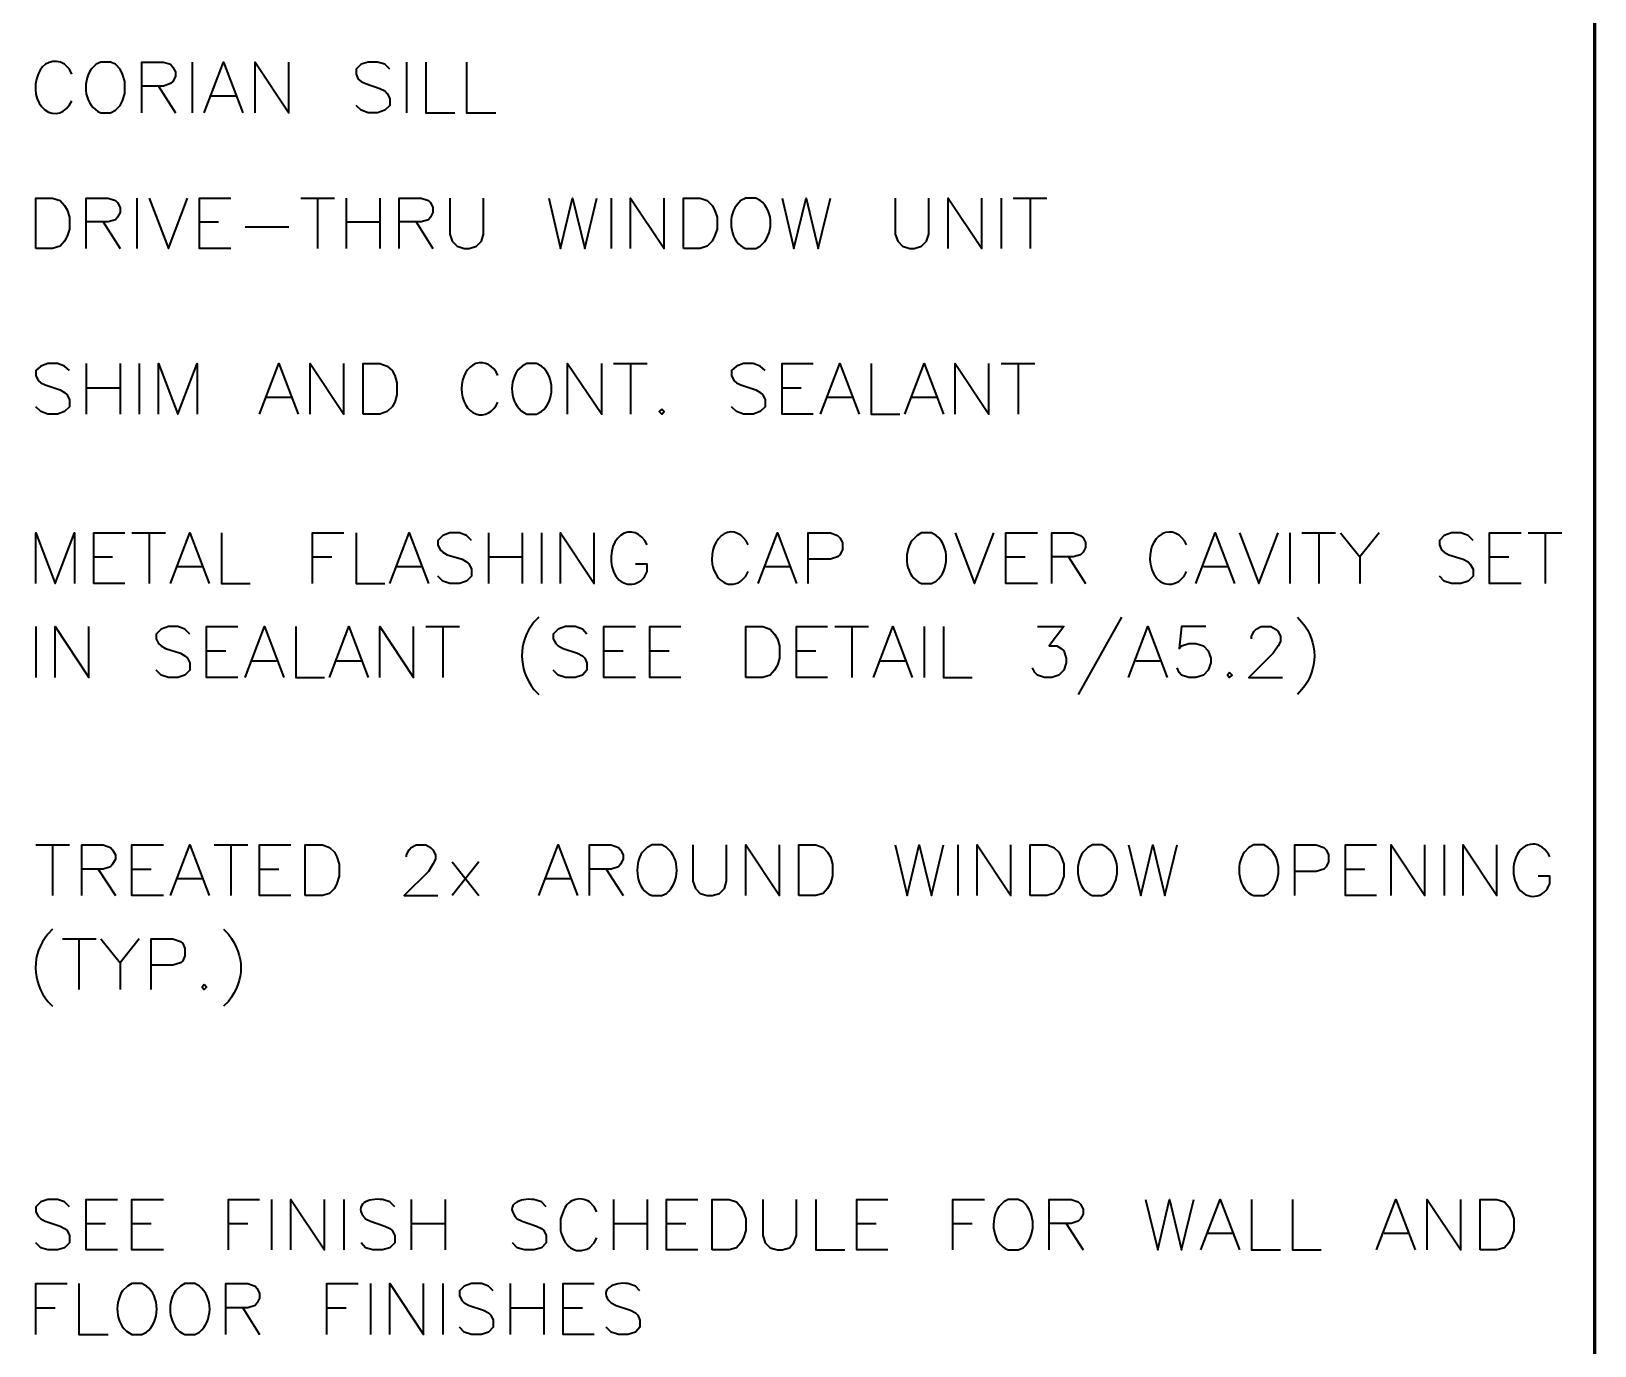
# Model space of a CAD drawing. Header units: inches. Extents: x 5 to 516, y -193 to 129.
# Drawn here: x 45.877 to 49.745, y -169.652 to -166.4 of the extents above; entities that cross this region are included whole.
import ezdxf

# ---------------------------------------------------------------- set-up
doc = ezdxf.new("R2010")
doc.units = ezdxf.units.IN
doc.header["$MEASUREMENT"] = 0
doc.layers.add('PDF7_Geometry', color=7, linetype='Continuous')

msp = doc.modelspace()

# ---------------------------------------------------------------- linework, layer by layer
at = {"layer": 'PDF7_Geometry', "lineweight": 60}
msp.add_lwpolyline([(49.7446638, -170.7368941), (49.7446638, -163.1857822)], dxfattribs=at)
at = {"layer": 'PDF7_Geometry', "lineweight": 35}
for points in [[(46.049108, -166.6013387), (46.0724413, -166.6013387), (46.0846635, -166.594672), (46.0968857, -166.5835609), (46.1024413, -166.5713387), (46.1079969, -166.5535609), (46.1079969, -166.5235609), (46.1024413, -166.5057831), (46.0968857, -166.4935609), (46.0846635, -166.4813387), (46.0724413, -166.4757831), (46.049108, -166.4757831), (46.0368857, -166.4813387), (46.0246635, -166.4935609)], [(46.1502195, -166.6013369), (46.1502195, -166.4757814), (46.2035528, -166.4757814), (46.2213306, -166.4813369), (46.2268862, -166.4880036), (46.2335528, -166.5002258), (46.2335528, -166.5113369), (46.2268862, -166.5235592), (46.2213306, -166.5291147), (46.2035528, -166.5357814), (46.1502195, -166.5357814)], [(46.2746634, -166.4757831), (46.2746634, -166.6013387)], [(46.3046644, -166.6013369), (46.3524422, -166.4757814), (46.40022, -166.6013369)], [(46.4302194, -166.6013369), (46.4302194, -166.4757814), (46.5135528, -166.6013369), (46.5135528, -166.4757814)], [(46.7635528, -166.4935602), (46.7513306, -166.4813379), (46.7335528, -166.4757824), (46.7102194, -166.4757824), (46.6924417, -166.4813379), (46.6802194, -166.4935602), (46.6802194, -166.5057824), (46.685775, -166.5180046), (46.6924417, -166.5235602), (46.7035528, -166.5291157), (46.7391083, -166.5413379), (46.7513306, -166.5468935), (46.7568861, -166.5535602), (46.7635528, -166.5657824), (46.7635528, -166.5835602), (46.7513306, -166.5946713), (46.7335528, -166.6013379), (46.7102194, -166.6013379), (46.6924417, -166.5946713), (46.6802194, -166.5835602)], [(46.8046645, -166.4757831), (46.8046645, -166.6013387)], [(46.8524414, -166.4757831), (46.8524414, -166.6013387), (46.9246637, -166.6013387)], [(46.953553, -166.4757831), (46.953553, -166.6013387), (47.0257752, -166.6013387)], [(45.9768864, -166.505783), (45.9713309, -166.4935608), (45.9591086, -166.4813386)], [(46.1913301, -166.5357829), (46.2335523, -166.6013385)], [(46.3224415, -166.5591164), (46.3824415, -166.5591164)], [(46.0124416, -166.9368947), (46.0124416, -166.8124502), (46.0668861, -166.8124502), (46.0846639, -166.8180058), (46.0902194, -166.8235614), (46.0968861, -166.8357836), (46.0968861, -166.8480058), (46.0902194, -166.8591169), (46.0846639, -166.8657836), (46.0668861, -166.8713391), (46.0124416, -166.8713391)], [(46.1379978, -166.8124485), (46.1379978, -166.936893)], [(46.1679977, -166.8124485), (46.2157755, -166.936893), (46.2635532, -166.8124485)], [(46.3702194, -166.9368947), (46.2924416, -166.9368947), (46.2924416, -166.8124502), (46.3702194, -166.8124502)], [(46.5435527, -166.8124485), (46.626886, -166.8124485)], [(46.5846644, -166.8124485), (46.5846644, -166.936893)], [(46.6557749, -166.8124485), (46.6557749, -166.936893)], [(46.7391082, -166.8124485), (46.7391082, -166.936893)], [(46.7868863, -166.9368947), (46.7868863, -166.8124502), (46.8413307, -166.8124502), (46.8591085, -166.8180058), (46.8646641, -166.8235614), (46.8702196, -166.8357836), (46.8702196, -166.8480058), (46.8646641, -166.8591169), (46.8591085, -166.8657836), (46.8413307, -166.8713391), (46.7868863, -166.8713391)], [(46.9124413, -166.8124485), (46.9124413, -166.9013374), (46.9179968, -166.9191152), (46.930219, -166.9313374), (46.9479968, -166.936893), (46.9602191, -166.936893), (46.9779968, -166.9313374), (46.9902191, -166.9191152), (46.9957746, -166.9013374), (46.9957746, -166.8124485)], [(47.156886, -166.8124485), (47.1857748, -166.936893), (47.2157749, -166.8124485), (47.2457749, -166.936893), (47.2757749, -166.8124485)], [(47.3113309, -166.8124485), (47.3113309, -166.936893)], [(47.3591079, -166.9368947), (47.3591079, -166.8124502), (47.4424412, -166.9368947), (47.4424412, -166.8124502)], [(47.6802198, -166.8180041), (47.6691087, -166.8124485), (47.6446643, -166.8124485), (47.632442, -166.8180041), (47.6213309, -166.8302263)], [(47.734664, -166.8124485), (47.7635529, -166.936893), (47.7935529, -166.8124485), (47.8235529, -166.936893), (47.8535529, -166.8124485)], [(48.0135529, -166.8124485), (48.0135529, -166.9013374), (48.0202195, -166.9191152), (48.0324418, -166.9313374), (48.0502195, -166.936893), (48.0613307, -166.936893), (48.0791084, -166.9313374), (48.0913307, -166.9191152), (48.0968862, -166.9013374), (48.0968862, -166.8124485)], [(48.1446643, -166.9368947), (48.1446643, -166.8124502), (48.2279977, -166.9368947), (48.2279977, -166.8124502)], [(48.2757746, -166.8124485), (48.2757746, -166.936893)], [(48.3057745, -166.8124485), (48.3891079, -166.8124485)], [(48.3479973, -166.8124485), (48.3479973, -166.936893)], [(46.0546644, -166.8713384), (46.0968866, -166.936894)], [(46.2924416, -166.8713384), (46.3402194, -166.8713384)], [(46.4057748, -166.883559), (46.5135526, -166.883559)], [(46.6557749, -166.8713384), (46.7391082, -166.8713384)], [(46.8291079, -166.8713384), (46.870219, -166.936894)], [(47.6446643, -166.936893), (47.6691087, -166.936893), (47.6802198, -166.9313374)], [(45.9713311, -167.239116), (45.9591089, -167.2280048), (45.9413311, -167.2213382), (45.9179977, -167.2213382), (45.90022, -167.2280048), (45.8879977, -167.239116), (45.8879977, -167.2513382), (45.8935533, -167.2635604), (45.90022, -167.269116), (45.9113311, -167.2746715), (45.9479977, -167.2868937), (45.9591089, -167.2935604), (45.9657755, -167.299116), (45.9713311, -167.3113382), (45.9713311, -167.329116), (45.9591089, -167.3402271), (45.9413311, -167.3468937), (45.9179977, -167.3468937), (45.90022, -167.3402271), (45.8879977, -167.329116)], [(46.0124416, -167.2213389), (46.0124416, -167.3468945)], [(46.0968861, -167.2213389), (46.0968861, -167.3468945)], [(46.1435531, -167.2213389), (46.1435531, -167.3468945)], [(46.1913301, -167.3468927), (46.1913301, -167.2213372), (46.2391078, -167.3468927), (46.2868856, -167.2213372), (46.2868856, -167.3468927)], [(46.4413301, -167.3468927), (46.4891079, -167.2213372), (46.5368856, -167.3468927)], [(46.5668862, -167.3468927), (46.5668862, -167.2213372), (46.6502195, -167.3468927), (46.6502195, -167.2213372)], [(47.1391081, -167.2280056), (47.1268859, -167.2213389), (47.1024415, -167.2213389), (47.0913304, -167.2280056), (47.0791081, -167.2391167)], [(47.203553, -167.3468927), (47.203553, -167.2213372), (47.2879974, -167.3468927), (47.2879974, -167.2213372)], [(47.3168862, -167.2213389), (47.4002196, -167.2213389)], [(47.3591079, -167.2213389), (47.3591079, -167.3468945)], [(47.6924412, -167.239116), (47.680219, -167.2280048), (47.6624412, -167.2213382), (47.6391079, -167.2213382), (47.6213301, -167.2280048), (47.6091079, -167.239116), (47.6091079, -167.2513382), (47.6146635, -167.2635604), (47.6213301, -167.269116), (47.6324412, -167.2746715), (47.6691079, -167.2868937), (47.680219, -167.2935604), (47.6868857, -167.299116), (47.6924412, -167.3113382), (47.6924412, -167.329116), (47.680219, -167.3402271), (47.6624412, -167.3468937), (47.6391079, -167.3468937), (47.6213301, -167.3402271), (47.6091079, -167.329116)], [(47.8113307, -167.3468927), (47.734664, -167.3468927), (47.734664, -167.2213372), (47.8113307, -167.2213372)], [(47.829108, -167.3468927), (47.8768858, -167.2213372), (47.9246636, -167.3468927)], [(47.9546641, -167.2213389), (47.9546641, -167.3468945), (48.0257752, -167.3468945)], [(48.0379975, -167.3468927), (48.0857752, -167.2213372), (48.133553, -167.3468927)], [(48.1624414, -167.3468927), (48.1624414, -167.2213372), (48.2457747, -167.3468927), (48.2457747, -167.2213372)], [(48.2757746, -167.2213389), (48.359108, -167.2213389)], [(48.3179974, -167.2213389), (48.3179974, -167.3468945)], [(46.0124416, -167.2813387), (46.0968861, -167.2813387)], [(47.734664, -167.2813387), (47.7813307, -167.2813387)], [(46.4591083, -167.3046722), (46.5191083, -167.3046722)], [(47.8468862, -167.3046722), (47.9068862, -167.3046722)], [(48.0557745, -167.3046722), (48.1157745, -167.3046722)], [(47.1024415, -167.3468945), (47.1268859, -167.3468945), (47.1391081, -167.3402278)], [(45.8879977, -167.7657838), (45.8879977, -167.6402283), (45.9357755, -167.7657838), (45.9835533, -167.6402283), (45.9835533, -167.7657838)], [(46.1079976, -167.7657838), (46.0313309, -167.7657838), (46.0313309, -167.6402283), (46.1079976, -167.6402283)], [(46.1257749, -167.6402277), (46.2091082, -167.6402277)], [(46.1679977, -167.6402277), (46.1679977, -167.7657833)], [(46.2213311, -167.7657838), (46.2691089, -167.6402283), (46.3168867, -167.7657838)], [(46.3468861, -167.6402277), (46.3468861, -167.7657833), (46.4179972, -167.7657833)], [(46.5724415, -167.7657838), (46.5724415, -167.6402283), (46.6502193, -167.6402283)], [(46.6802194, -167.6402277), (46.6802194, -167.7657833), (46.7513306, -167.7657833)], [(46.7635528, -167.7657838), (46.8113306, -167.6402283), (46.8591083, -167.7657838)], [(46.9657747, -167.659117), (46.9535525, -167.6468948), (46.9357747, -167.6402281), (46.9124414, -167.6402281), (46.8946636, -167.6468948), (46.8824414, -167.659117), (46.8824414, -167.6702281), (46.8879969, -167.6824503), (46.8946636, -167.6880059), (46.9057747, -167.6946725), (46.9424414, -167.7057836), (46.9535525, -167.7124503), (46.9602191, -167.7180059), (46.9657747, -167.7302281), (46.9657747, -167.7480059), (46.9535525, -167.7602281), (46.9357747, -167.7657837), (46.9124414, -167.7657837), (46.8946636, -167.7602281), (46.8824414, -167.7480059)], [(47.0079975, -167.6402277), (47.0079975, -167.7657833)], [(47.0913308, -167.6402277), (47.0913308, -167.7657833)], [(47.1391078, -167.6402277), (47.1391078, -167.7657833)], [(47.1857748, -167.7657838), (47.1857748, -167.6402283), (47.2691081, -167.7657838), (47.2691081, -167.6402283)], [(47.6746642, -167.7657838), (47.722442, -167.6402283), (47.7702197, -167.7657838)], [(47.7991081, -167.7657838), (47.7991081, -167.6402283), (47.8535525, -167.6402283), (47.8713303, -167.6468949), (47.8768859, -167.6524505), (47.8835525, -167.6646727), (47.8835525, -167.6824505), (47.8768859, -167.6946727), (47.8713303, -167.7002283), (47.8535525, -167.7057838), (47.7991081, -167.7057838)], [(48.1157747, -167.6468944), (48.1035525, -167.6402277), (48.079108, -167.6402277), (48.0679969, -167.6468944), (48.0557747, -167.6591166)], [(48.1624414, -167.6402277), (48.2102192, -167.7657833), (48.2579969, -167.6402277)], [(48.3657753, -167.7657838), (48.2879975, -167.7657838), (48.2879975, -167.6402283), (48.3657753, -167.6402283)], [(48.4013307, -167.7657838), (48.4013307, -167.6402283), (48.4546641, -167.6402283), (48.4724418, -167.6468949), (48.4791085, -167.6524505), (48.4846641, -167.6646727), (48.4846641, -167.6768949), (48.4791085, -167.6880061), (48.4724418, -167.6946727), (48.4546641, -167.7002283), (48.4013307, -167.7002283)], [(48.7579976, -167.7657838), (48.8057754, -167.6402283), (48.8535532, -167.7657838)], [(48.8657755, -167.6402277), (48.9135533, -167.7657833), (48.9613311, -167.6402277)], [(48.9902194, -167.6402277), (48.9902194, -167.7657833)], [(49.0202194, -167.6402277), (49.1035527, -167.6402277)], [(49.0624421, -167.6402277), (49.0624421, -167.7657833)], [(49.1157755, -167.6402277), (49.1635533, -167.7002277), (49.1635533, -167.7657833)], [(49.2113306, -167.6402277), (49.1635528, -167.7002277)], [(49.4435536, -167.659117), (49.4313314, -167.6468948), (49.4135536, -167.6402281), (49.3902202, -167.6402281), (49.3724425, -167.6468948), (49.3602202, -167.659117), (49.3602202, -167.6702281), (49.3657758, -167.6824503), (49.3724425, -167.6880059), (49.3835536, -167.6946725), (49.4191091, -167.7057836), (49.4313314, -167.7124503), (49.4368869, -167.7180059), (49.4435536, -167.7302281), (49.4435536, -167.7480059), (49.4313314, -167.7602281), (49.4135536, -167.7657837), (49.3902202, -167.7657837), (49.3724425, -167.7602281), (49.3602202, -167.7480059)], [(49.5624419, -167.7657838), (49.4846641, -167.7657838), (49.4846641, -167.6402283), (49.5624419, -167.6402283)], [(49.5802192, -167.6402277), (49.6635526, -167.6402277)], [(49.622442, -167.6402277), (49.622442, -167.7657833)], [(46.0313309, -167.7002276), (46.0779976, -167.7002276)], [(46.5724415, -167.7002276), (46.6202193, -167.7002276)], [(47.0079975, -167.7002276), (47.0913308, -167.7002276)], [(48.2879975, -167.7002276), (48.3357753, -167.7002276)], [(48.4424413, -167.7002276), (48.4846635, -167.7657831)], [(49.4846641, -167.7002276), (49.5324419, -167.7002276)], [(46.2391082, -167.7235611), (46.2991082, -167.7235611)], [(46.781331, -167.7235611), (46.841331, -167.7235611)], [(47.394664, -167.7480054), (47.4002196, -167.7357832), (47.4002196, -167.7180054), (47.3713307, -167.7180054)], [(47.6324418, -167.7602276), (47.644664, -167.7480054), (47.6502196, -167.7357832)], [(47.6924412, -167.7235611), (47.7524412, -167.7235611)], [(48.7168863, -167.7602276), (48.7291085, -167.7480054), (48.7346641, -167.7357832)], [(48.7768869, -167.7235611), (48.8357758, -167.7235611)], [(48.079108, -167.7657833), (48.1035525, -167.7657833), (48.1157747, -167.7602277)], [(47.1324414, -167.8491172), (47.1202192, -167.8613394)], [(48.5735527, -167.8491172), (48.4668861, -168.0402283)], [(45.8879977, -167.8724484), (45.8879977, -167.998004)], [(45.9357747, -167.9980045), (45.9357747, -167.872449), (46.019108, -167.9980045), (46.019108, -167.872449)], [(46.2691081, -167.8913377), (46.2568858, -167.8791155), (46.2391081, -167.8724488), (46.2157747, -167.8724488), (46.1979969, -167.8791155), (46.1857747, -167.8913377), (46.1857747, -167.9024488), (46.1913303, -167.914671), (46.1979969, -167.9202266), (46.2091081, -167.9268932), (46.2457747, -167.9380044), (46.2568858, -167.944671), (46.2635525, -167.9502266), (46.2691081, -167.9624488), (46.2691081, -167.9802266), (46.2568858, -167.9924488), (46.2391081, -167.9980044), (46.2157747, -167.9980044), (46.1979969, -167.9924488), (46.1857747, -167.9802266)], [(46.3879976, -167.9980045), (46.3102198, -167.9980045), (46.3102198, -167.872449), (46.3879976, -167.872449)], [(46.4057748, -167.9980045), (46.4535526, -167.872449), (46.5013304, -167.9980045)], [(46.5313309, -167.8724484), (46.5313309, -167.998004), (46.6024421, -167.998004)], [(46.6146643, -167.9980045), (46.6624421, -167.872449), (46.7102198, -167.9980045)], [(46.7391082, -167.9980045), (46.7391082, -167.872449), (46.8224415, -167.9980045), (46.8224415, -167.872449)], [(46.8524414, -167.8724484), (46.9357748, -167.8724484)], [(46.8946642, -167.8724484), (46.8946642, -167.998004)], [(47.2513311, -167.8913377), (47.24022, -167.8791155), (47.2224422, -167.8724488), (47.1979978, -167.8724488), (47.18022, -167.8791155), (47.1679977, -167.8913377), (47.1679977, -167.9024488), (47.1746644, -167.914671), (47.18022, -167.9202266), (47.1924422, -167.9268932), (47.2279978, -167.9380044), (47.24022, -167.944671), (47.2457755, -167.9502266), (47.2513311, -167.9624488), (47.2513311, -167.9802266), (47.24022, -167.9924488), (47.2224422, -167.9980044), (47.1979978, -167.9980044), (47.18022, -167.9924488), (47.1679977, -167.9802266)], [(47.3713305, -167.9980045), (47.2935527, -167.9980045), (47.2935527, -167.872449), (47.3713305, -167.872449)], [(47.4835527, -167.9980045), (47.406886, -167.9980045), (47.406886, -167.872449), (47.4835527, -167.872449)], [(47.8468859, -167.9980045), (47.7702193, -167.9980045), (47.7702193, -167.872449), (47.8468859, -167.872449)], [(47.8646644, -167.8724484), (47.9479977, -167.8724484)], [(47.906886, -167.8724484), (47.906886, -167.998004)], [(47.9602194, -167.9980045), (48.0079972, -167.872449), (48.055775, -167.9980045)], [(48.0857744, -167.8724484), (48.0857744, -167.998004)], [(48.1335525, -167.8724484), (48.1335525, -167.998004), (48.2046636, -167.998004)], [(48.3657755, -167.8724484), (48.431331, -167.8724484), (48.3946644, -167.9202262), (48.4135533, -167.9202262), (48.4246644, -167.9268929), (48.431331, -167.9324484), (48.4368866, -167.9502262), (48.4368866, -167.9624484), (48.431331, -167.9802262), (48.4191088, -167.9924484), (48.401331, -167.998004), (48.3835533, -167.998004), (48.3657755, -167.9924484), (48.3591088, -167.9857818), (48.3535533, -167.9746707)], [(48.5913309, -167.9980045), (48.6391087, -167.872449), (48.6868865, -167.9980045)], [(48.7824422, -167.8724484), (48.7224422, -167.8724484), (48.7168866, -167.9268929), (48.7224422, -167.9202262), (48.74022, -167.9146707), (48.7579977, -167.9146707), (48.7768866, -167.9202262), (48.7879977, -167.9324484), (48.7946644, -167.9502262), (48.7946644, -167.9624484), (48.7879977, -167.9802262), (48.7768866, -167.9924484), (48.7579977, -167.998004), (48.74022, -167.998004), (48.7224422, -167.9924484), (48.7168866, -167.9857818), (48.7113311, -167.9746707)], [(48.8957754, -167.9024483), (48.8957754, -167.8968928), (48.901331, -167.8846706), (48.9068866, -167.879115), (48.9191088, -167.8724483), (48.9435532, -167.8724483), (48.9546643, -167.879115), (48.961331, -167.8846706), (48.9668866, -167.8968928), (48.9668866, -167.909115), (48.961331, -167.9202261), (48.9491088, -167.9380039), (48.8891088, -167.9980039), (48.9724421, -167.9980039)], [(46.3102198, -167.9324505), (46.3579975, -167.9324505)], [(47.2935527, -167.9324505), (47.3413305, -167.9324505)], [(47.406886, -167.9324505), (47.4546638, -167.9324505)], [(47.7702193, -167.9324505), (47.817997, -167.9324505)], [(46.423553, -167.956894), (46.483553, -167.956894)], [(46.6324413, -167.956894), (46.6924413, -167.956894)], [(47.9779976, -167.956894), (48.0379976, -167.956894)], [(48.609108, -167.956894), (48.669108, -167.956894)], [(47.1202192, -168.0280061), (47.1324414, -168.0402283)], [(45.8879977, -168.4124491), (45.9713311, -168.4124491)], [(45.9291083, -168.4124491), (45.9291083, -168.5380047)], [(46.001331, -168.5380052), (46.001331, -168.4124496), (46.0546643, -168.4124496), (46.0724421, -168.4191163), (46.0779977, -168.4246719), (46.0846643, -168.4368941), (46.0846643, -168.4480052), (46.0779977, -168.4602274), (46.0724421, -168.4668941), (46.0546643, -168.4724497), (46.001331, -168.4724497)], [(46.2035527, -168.5380052), (46.1257749, -168.5380052), (46.1257749, -168.4124496), (46.2035527, -168.4124496)], [(46.2213311, -168.5380052), (46.2691089, -168.4124496), (46.3168867, -168.5380052)], [(46.3291079, -168.4124491), (46.4124412, -168.4124491)], [(46.3702196, -168.4124491), (46.3702196, -168.5380047)], [(46.5191079, -168.5380052), (46.4413301, -168.5380052), (46.4413301, -168.4124496), (46.5191079, -168.4124496)], [(46.8046645, -168.442449), (46.8046645, -168.4368935), (46.8113311, -168.4246712), (46.8168867, -168.4191157), (46.8291089, -168.412449), (46.8524423, -168.412449), (46.8646645, -168.4191157), (46.87022, -168.4246712), (46.8768867, -168.4368935), (46.8768867, -168.4480046), (46.87022, -168.4602268), (46.8591089, -168.4780046), (46.7991089, -168.5380046), (46.8824423, -168.5380046)], [(47.1324414, -168.5380052), (47.1802192, -168.4124496), (47.2279969, -168.5380052)], [(47.2579975, -168.5380052), (47.2579975, -168.4124496), (47.3113308, -168.4124496), (47.3291086, -168.4191163), (47.3346642, -168.4246719), (47.3413308, -168.4368941), (47.3413308, -168.4480052), (47.3346642, -168.4602274), (47.3291086, -168.4668941), (47.3113308, -168.4724497), (47.2579975, -168.4724497)], [(47.4479969, -168.4191158), (47.4368858, -168.4124491), (47.4124413, -168.4124491), (47.4002191, -168.4191158), (47.389108, -168.4302269)], [(47.5135528, -168.4124491), (47.5135528, -168.5024491), (47.5202195, -168.5202269), (47.5313306, -168.5324491), (47.5491084, -168.5380047), (47.5613306, -168.5380047), (47.5791084, -168.5324491), (47.5913306, -168.5202269), (47.5968862, -168.5024491), (47.5968862, -168.4124491)], [(47.6446643, -168.5380052), (47.6446643, -168.4124496), (47.7279976, -168.5380052), (47.7279976, -168.4124496)], [(48.0135529, -168.4124491), (48.0435529, -168.5380047), (48.0735529, -168.4124491), (48.1035529, -168.5380047), (48.1335529, -168.4124491)], [(48.1691078, -168.4124491), (48.1691078, -168.5380047)], [(48.2168859, -168.5380052), (48.2168859, -168.4124496), (48.3002192, -168.5380052), (48.3002192, -168.4124496)], [(48.5379967, -168.4191158), (48.5257745, -168.4124491), (48.5024411, -168.4124491), (48.4902189, -168.4191158), (48.4791078, -168.4302269)], [(48.5913309, -168.4124491), (48.6213309, -168.5380047), (48.6513309, -168.4124491), (48.6813309, -168.5380047), (48.7113309, -168.4124491)], [(48.9368863, -168.4191158), (48.9257752, -168.4124491), (48.9013308, -168.4124491), (48.8891085, -168.4191158), (48.8779974, -168.4302269)], [(49.0024412, -168.5380052), (49.0024412, -168.4124496), (49.0557745, -168.4124496), (49.0746634, -168.4191163), (49.0802189, -168.4246719), (49.0857745, -168.4368941), (49.0857745, -168.4546719), (49.0802189, -168.4668941), (49.0746634, -168.4724497), (49.0557745, -168.4780052), (49.0024412, -168.4780052)], [(49.2046639, -168.5380052), (49.1279973, -168.5380052), (49.1279973, -168.4124496), (49.2046639, -168.4124496)], [(49.2413305, -168.5380052), (49.2413305, -168.4124496), (49.3246639, -168.5380052), (49.3246639, -168.4124496)], [(49.372442, -168.4124491), (49.372442, -168.5380047)], [(49.4191079, -168.5380052), (49.4191079, -168.4124496), (49.5024412, -168.5380052), (49.5024412, -168.4124496)], [(46.0424416, -168.4724489), (46.0846638, -168.5380045)], [(46.1257749, -168.4724489), (46.1735527, -168.4724489)], [(46.4413301, -168.4724489), (46.4891079, -168.4724489)], [(46.9835529, -168.4546719), (46.9179973, -168.5380052)], [(46.9179977, -168.4546719), (46.9835533, -168.5380052)], [(47.2991081, -168.4724489), (47.3413303, -168.5380045)], [(49.1279973, -168.4724489), (49.1757751, -168.4724489)], [(49.6279971, -168.5202268), (49.6335526, -168.5080046), (49.6335526, -168.4902268), (49.6046638, -168.4902268)], [(46.2391082, -168.4957824), (46.2991082, -168.4957824)], [(47.1502196, -168.4957824), (47.2102196, -168.4957824)], [(47.4124413, -168.5380047), (47.4368858, -168.5380047), (47.4479969, -168.5324491)], [(48.5024411, -168.5380047), (48.5257745, -168.5380047), (48.5379967, -168.5324491)], [(48.9013308, -168.5380047), (48.9257752, -168.5380047), (48.9368863, -168.5324491)], [(45.9291083, -168.6213386), (45.9179972, -168.6335608)], [(45.9535529, -168.6446721), (46.0368862, -168.6446721)], [(45.9946635, -168.6446721), (45.9946635, -168.7702276)], [(46.049108, -168.6446721), (46.0968857, -168.7046721), (46.0968857, -168.7702276)], [(46.1435531, -168.6446721), (46.0968864, -168.7046721)], [(46.173553, -168.7702282), (46.173553, -168.6446726), (46.2268863, -168.6446726), (46.2457752, -168.6513393), (46.2513308, -168.6568948), (46.2568863, -168.6691171), (46.2568863, -168.6868948), (46.2513308, -168.6991171), (46.2457752, -168.7046726), (46.2268863, -168.7102282), (46.173553, -168.7102282)], [(46.3524414, -168.6213386), (46.3646636, -168.6335608)], [(45.9179972, -168.8002275), (45.9291083, -168.8113386)], [(46.3646636, -168.8002275), (46.3524414, -168.8113386)], [(45.9713311, -169.3080045), (45.9591089, -169.2957822), (45.9413311, -169.2902267), (45.9179977, -169.2902267), (45.90022, -169.2957822), (45.8879977, -169.3080045), (45.8879977, -169.3202267), (45.8935533, -169.3313378), (45.90022, -169.3380045), (45.9113311, -169.34356), (45.9479977, -169.3557822), (45.9591089, -169.3613378), (45.9657755, -169.3668934), (45.9713311, -169.3791156), (45.9713311, -169.3968934), (45.9591089, -169.4091156), (45.9413311, -169.4146711), (45.9179977, -169.4146711), (45.90022, -169.4091156), (45.8879977, -169.3968934)], [(46.0902194, -169.4146713), (46.0124416, -169.4146713), (46.0124416, -169.2902269), (46.0902194, -169.2902269)], [(46.2035527, -169.4146713), (46.1257749, -169.4146713), (46.1257749, -169.2902269), (46.2035527, -169.2902269)], [(46.3646643, -169.4146713), (46.3646643, -169.2902269), (46.4413309, -169.2902269)], [(46.4713311, -169.2902274), (46.4713311, -169.4146719)], [(46.5191081, -169.4146713), (46.5191081, -169.2902269), (46.6024414, -169.4146713), (46.6024414, -169.2902269)], [(46.6502195, -169.2902274), (46.6502195, -169.4146719)], [(46.7757745, -169.3080045), (46.7635523, -169.2957822), (46.7457745, -169.2902267)], [(46.8168862, -169.2902274), (46.8168862, -169.4146719)], [(46.9002195, -169.2902274), (46.9002195, -169.4146719)], [(47.1502196, -169.3080045), (47.1391085, -169.2957822), (47.1202196, -169.2902267)], [(47.3168862, -169.2902274), (47.3168862, -169.4146719)], [(47.4002196, -169.2902274), (47.4002196, -169.4146719)], [(47.5257755, -169.4146713), (47.4479977, -169.4146713), (47.4479977, -169.2902269), (47.5257755, -169.2902269)], [(47.6868859, -169.2902274), (47.6868859, -169.3791163), (47.6924415, -169.3968941), (47.7046637, -169.4091163), (47.7224415, -169.4146719), (47.7346637, -169.4146719), (47.7524415, -169.4091163), (47.7635526, -169.3968941), (47.7702193, -169.3791163), (47.7702193, -169.2902274)], [(47.8179973, -169.2902274), (47.8179973, -169.4146719), (47.8891085, -169.4146719)], [(47.9957744, -169.4146713), (47.9191077, -169.4146713), (47.9191077, -169.2902269), (47.9957744, -169.2902269)], [(48.156886, -169.4146713), (48.156886, -169.2902269), (48.2346638, -169.2902269)], [(48.3302195, -169.295783), (48.3179973, -169.2902274), (48.2935528, -169.2902274), (48.2824417, -169.295783), (48.2702195, -169.3080052)], [(48.3946643, -169.4146713), (48.3946643, -169.2902269), (48.4491088, -169.2902269), (48.4668866, -169.2957824), (48.4724421, -169.301338), (48.4791088, -169.3135602), (48.4791088, -169.3257824), (48.4724421, -169.3380046), (48.4668866, -169.3435602), (48.4491088, -169.3491158), (48.3946643, -169.3491158)], [(48.6335526, -169.2902274), (48.6635526, -169.4146719), (48.6924415, -169.2902274), (48.7224415, -169.4146719), (48.7524415, -169.2902274)], [(48.7702193, -169.4146713), (48.8179971, -169.2902269), (48.8657749, -169.4146713)], [(48.8957754, -169.2902274), (48.8957754, -169.4146719), (48.9668866, -169.4146719)], [(48.9968858, -169.2902274), (48.9968858, -169.4146719), (49.067997, -169.4146719)], [(49.2046642, -169.4146713), (49.252442, -169.2902269), (49.3002198, -169.4146713)], [(49.3302192, -169.4146713), (49.3302192, -169.2902269), (49.4135525, -169.4146713), (49.4135525, -169.2902269)], [(46.7035523, -169.3380045), (46.7157745, -169.34356), (46.7513301, -169.3557822), (46.7635523, -169.3613378), (46.7691078, -169.3668934), (46.7757745, -169.3791156), (46.7757745, -169.3968934), (46.7635523, -169.4091156), (46.7457745, -169.4146711), (46.7213301, -169.4146711), (46.7035523, -169.4091156), (46.6924412, -169.3968934)], [(47.0791084, -169.3380045), (47.0913307, -169.34356), (47.1268862, -169.3557822), (47.1391085, -169.3613378), (47.144664, -169.3668934), (47.1502196, -169.3791156), (47.1502196, -169.3968934), (47.1391085, -169.4091156), (47.1202196, -169.4146711), (47.0968862, -169.4146711), (47.0791084, -169.4091156), (47.0668862, -169.3968934)], [(46.0124416, -169.3491173), (46.0602194, -169.3491173)], [(46.1257749, -169.3491173), (46.1735527, -169.3491173)], [(46.3646643, -169.3491173), (46.412442, -169.3491173)], [(46.8168862, -169.3491173), (46.9002195, -169.3491173)], [(47.3168862, -169.3491173), (47.4002196, -169.3491173)], [(47.4479977, -169.3491173), (47.4957755, -169.3491173)], [(47.9191077, -169.3491173), (47.9668855, -169.3491173)], [(48.156886, -169.3491173), (48.2046638, -169.3491173)], [(48.436886, -169.3491173), (48.4791082, -169.4146729)], [(48.7879975, -169.3735607), (48.8479975, -169.3735607)], [(49.2235535, -169.3735607), (49.2824424, -169.3735607)], [(47.2579968, -169.4091162), (47.2691079, -169.396894), (47.2757745, -169.3846718)], [(48.2935528, -169.4146719), (48.3179973, -169.4146719), (48.3302195, -169.4091163)], [(45.8879977, -169.6235608), (45.8879977, -169.4980052), (45.9657755, -169.4980052)], [(45.9946635, -169.4980047), (45.9946635, -169.6235602), (46.0668857, -169.6235602)], [(46.1613305, -169.5046713), (46.1502193, -169.4980047), (46.1257749, -169.4980047), (46.1146638, -169.5046713), (46.1024416, -169.5157824)], [(46.2924419, -169.5046713), (46.2813308, -169.4980047), (46.2568863, -169.4980047), (46.2457752, -169.5046713), (46.233553, -169.5157824)], [(46.3579967, -169.6235608), (46.3579967, -169.4980052), (46.4124412, -169.4980052), (46.430219, -169.5046719), (46.4357745, -169.5102274), (46.4413301, -169.5224496), (46.4413301, -169.5335608), (46.4357745, -169.545783), (46.430219, -169.5524496), (46.4124412, -169.5580052), (46.3579967, -169.5580052)], [(46.6079968, -169.6235608), (46.6079968, -169.4980052), (46.6857745, -169.4980052)], [(46.7157747, -169.4980047), (46.7157747, -169.6235602)], [(46.7635528, -169.6235608), (46.7635528, -169.4980052), (46.8468861, -169.6235608), (46.8468861, -169.4980052)], [(46.8946642, -169.4980047), (46.8946642, -169.6235602)], [(47.0191081, -169.515784), (47.007997, -169.5046729), (46.9902192, -169.4980062), (46.9657748, -169.4980062), (46.947997, -169.5046729), (46.9357748, -169.515784), (46.9357748, -169.5280062), (46.9424415, -169.5402284), (46.947997, -169.545784), (46.9602192, -169.5524506), (46.9957748, -169.5635618), (47.007997, -169.5702284), (47.0135526, -169.575784), (47.0191081, -169.5880062), (47.0191081, -169.605784), (47.007997, -169.6180062), (46.9902192, -169.6235618), (46.9657748, -169.6235618), (46.947997, -169.6180062), (46.9357748, -169.605784)], [(47.0613309, -169.4980047), (47.0613309, -169.6235602)], [(47.1446642, -169.4980047), (47.1446642, -169.6235602)], [(47.2691079, -169.6235608), (47.1924412, -169.6235608), (47.1924412, -169.4980052), (47.2691079, -169.4980052)], [(47.3824414, -169.515784), (47.3713303, -169.5046729), (47.3524414, -169.4980062)], [(45.8879977, -169.5580045), (45.9357755, -169.5580045)], [(46.4002195, -169.5580045), (46.4413306, -169.62356)], [(46.6079968, -169.5580045), (46.6557745, -169.5580045)], [(47.0613309, -169.5580045), (47.1446642, -169.5580045)], [(47.1924412, -169.5580045), (47.240219, -169.5580045)], [(47.3113303, -169.545784), (47.3235525, -169.5524506), (47.3591081, -169.5635618), (47.3713303, -169.5702284), (47.3768858, -169.575784), (47.3824414, -169.5880062), (47.3824414, -169.605784), (47.3713303, -169.6180062), (47.3524414, -169.6235618), (47.3291081, -169.6235618), (47.3113303, -169.6180062), (47.2991081, -169.605784)], [(46.1257749, -169.6235602), (46.1502193, -169.6235602), (46.1613305, -169.6180047)], [(46.2568863, -169.6235602), (46.2813308, -169.6235602), (46.2924419, -169.6180047)]]:
    msp.add_lwpolyline(points, dxfattribs=at)
for points in [[(45.8879977, -166.9368947), (45.8879977, -166.8124502), (45.9291089, -166.8124502), (45.9479977, -166.8180058), (45.9591089, -166.830228), (45.9657755, -166.8413391), (45.9713311, -166.8591169), (45.9713311, -166.8891169), (45.9657755, -166.9068947), (45.9591089, -166.9191169), (45.9479977, -166.9313391), (45.9291089, -166.9368947)], [(47.4902193, -166.9368947), (47.4902193, -166.8124502), (47.5313304, -166.8124502), (47.5491082, -166.8180058), (47.5613304, -166.830228), (47.566886, -166.8413391), (47.5735527, -166.8591169), (47.5735527, -166.8891169), (47.566886, -166.9068947), (47.5613304, -166.9191169), (47.5491082, -166.9313391), (47.5313304, -166.9368947)], [(46.6979976, -167.3468927), (46.6979976, -167.2213372), (46.7391087, -167.2213372), (46.7568865, -167.2280038), (46.7691087, -167.239115), (46.7757754, -167.2513372), (46.781331, -167.269115), (46.781331, -167.299115), (46.7757754, -167.3168927), (46.7691087, -167.329115), (46.7568865, -167.3402261), (46.7391087, -167.3468927)], [(47.4368859, -167.3346721), (47.4302192, -167.3402277), (47.4368859, -167.3468944), (47.4424414, -167.3402277)], [(47.6446643, -167.9980045), (47.6446643, -167.872449), (47.6868865, -167.872449), (47.7046643, -167.8791156), (47.7157754, -167.8913379), (47.7224421, -167.902449), (47.7279976, -167.9202268), (47.7279976, -167.9502268), (47.7224421, -167.9680045), (47.7157754, -167.9802268), (47.7046643, -167.992449), (47.6868865, -167.9980045)], [(48.8413309, -167.9857817), (48.8357754, -167.9924483), (48.8413309, -167.9980039), (48.8479976, -167.9924483)], [(46.5546645, -168.5380052), (46.5546645, -168.4124496), (46.5968867, -168.4124496), (46.6146645, -168.4191163), (46.6268867, -168.4302274), (46.6324422, -168.4424497), (46.6379978, -168.4602274), (46.6379978, -168.4902274), (46.6324422, -168.5080052), (46.6268867, -168.5202274), (46.6146645, -168.5324497), (46.5968867, -168.5380052)], [(47.7757746, -168.5380052), (47.7757746, -168.4124496), (47.8179968, -168.4124496), (47.8357746, -168.4191163), (47.8468857, -168.4302274), (47.8535524, -168.4424497), (47.8591079, -168.4602274), (47.8591079, -168.4902274), (47.8535524, -168.5080052), (47.8468857, -168.5202274), (47.8357746, -168.5324497), (47.8179968, -168.5380052)], [(48.3479973, -168.5380052), (48.3479973, -168.4124496), (48.3891084, -168.4124496), (48.4068862, -168.4191163), (48.4191084, -168.4302274), (48.424664, -168.4424497), (48.4313306, -168.4602274), (48.4313306, -168.4902274), (48.424664, -168.5080052), (48.4191084, -168.5202274), (48.4068862, -168.5324497), (48.3891084, -168.5380052)], [(46.3046644, -168.7580053), (46.2991089, -168.764672), (46.3046644, -168.7702275), (46.31022, -168.764672)], [(47.5613309, -169.4146713), (47.5613309, -169.2902269), (47.6035532, -169.2902269), (47.6213309, -169.2957824), (47.632442, -169.3080046), (47.6391087, -169.3202269), (47.6446643, -169.3380046), (47.6446643, -169.3668935), (47.6391087, -169.3846713), (47.632442, -169.3968935), (47.6213309, -169.4091158), (47.6035532, -169.4146713)], [(49.4613306, -169.4146713), (49.4613306, -169.2902269), (49.5024417, -169.2902269), (49.5213306, -169.2957824), (49.5324417, -169.3080046), (49.5391084, -169.3202269), (49.544664, -169.3380046), (49.544664, -169.3668935), (49.5391084, -169.3846713), (49.5324417, -169.3968935), (49.5213306, -169.4091158), (49.5024417, -169.4146713)]]:
    msp.add_lwpolyline(points, close=True, dxfattribs=at)
for points in [[(49.0091087, -167.8491172), (49.0202198, -167.8613394, -0.369416811), (49.0202198, -168.0280061), (49.0091087, -168.0402283)], [(47.2757745, -169.3202273), (47.2691079, -169.3080051), (47.2579968, -169.2957829, 0.508478841), (47.1924412, -169.3202273), (47.1857745, -169.3380051), (47.1857745, -169.366894)]]:
    msp.add_lwpolyline(points, format="xyb", dxfattribs=at)
for centre, major_axis, ratio, start_param, end_param in [((45.9353161, -166.5383452), (0.0010282, 0.0647899), 0.749725286, 1.056012784, 4.189888183), ((46.9895913, -167.2840452), (-0.0001422, 0.0645613), 0.750399506, 5.241955679, 10.460135849), ((47.3592508, -167.7046467), (-0.0015763, 0.0663456), 0.72848147, 5.240267148, 8.324970109), ((47.609155, -167.7059254), (-0.0012635, 0.0676639), 0.71976922, 5.254628931, 8.020016193), ((48.6925946, -167.7017003), (0.0003369, 0.063242), 0.765517685, 5.237281989, 8.118790653), ((49.5917711, -168.4749697), (-0.000175, 0.0643428), 0.753107475, 5.24013981, 8.391017013)]:
    msp.add_ellipse(centre, major_axis=major_axis, ratio=ratio, start_param=start_param, end_param=end_param, dxfattribs=at)
for points in [[(45.9591086, -166.4813386), (45.9328679, -166.4642275), (45.9042938, -166.4777089), (45.8935531, -166.505783)], [(46.0246635, -166.4935609), (46.0022561, -166.5278757), (46.0073857, -166.5848387), (46.049108, -166.6013387)], [(47.6802198, -166.9313374), (47.7135717, -166.9040967), (47.7150717, -166.8456152), (47.6802198, -166.8180041)], [(47.6213309, -166.8302263), (47.5969791, -166.8597263), (47.6067013, -166.9261152), (47.6446643, -166.936893)], [(47.0791081, -167.2391167), (47.0567192, -167.2737278), (47.0619415, -167.3287278), (47.1024415, -167.3468945)], [(47.1391081, -167.3402278), (47.1718859, -167.3155611), (47.1718859, -167.2526722), (47.1391081, -167.2280056)], [(48.0557747, -167.6591166), (48.0327932, -167.692024), (48.0393488, -167.7493574), (48.079108, -167.7657833)], [(48.1157747, -167.7602277), (48.1480895, -167.7321907), (48.1493673, -167.6751166), (48.1157747, -167.6468944)], [(47.3168862, -167.7357832), (47.330127, -167.771561), (47.3717381, -167.7797091), (47.394664, -167.7480054)], [(47.5613307, -167.7180054), (47.5670159, -167.7522091), (47.597627, -167.7824869), (47.6324418, -167.7602276)], [(48.6457752, -167.7180054), (48.6520715, -167.7551906), (48.6802382, -167.7806906), (48.7168863, -167.7602276)], [(47.1202192, -167.8613394), (47.0802192, -167.9131357), (47.0809229, -167.9760616), (47.1202192, -168.0280061)], [(47.389108, -168.4302269), (47.3653302, -168.4615602), (47.3737932, -168.526375), (47.4124413, -168.5380047)], [(47.4479969, -168.5324491), (47.4813672, -168.5056343), (47.4827932, -168.4451899), (47.4479969, -168.4191158)], [(48.4791078, -168.4302269), (48.45533, -168.4615602), (48.463793, -168.526375), (48.5024411, -168.5380047)], [(48.5379967, -168.5324491), (48.5713671, -168.5056343), (48.572793, -168.4451899), (48.5379967, -168.4191158)], [(48.8779974, -168.4302269), (48.8542197, -168.4615602), (48.8626826, -168.5263936), (48.9013308, -168.5380047)], [(48.9368863, -168.5324491), (48.9702567, -168.5056343), (48.9716826, -168.4451899), (48.9368863, -168.4191158)], [(49.5502193, -168.5080046), (49.56346, -168.5437824), (49.6050712, -168.5519305), (49.6279971, -168.5202268)], [(45.9179972, -168.6335608), (45.8766453, -168.6808756), (45.8773861, -168.7527275), (45.9179972, -168.8002275)], [(46.3646636, -168.6335608), (46.4061266, -168.6905978), (46.4052933, -168.7429682), (46.3646636, -168.8002275)], [(46.7457745, -169.2902267), (46.7122004, -169.2848193), (46.6703856, -169.3016896), (46.7035523, -169.3380045)], [(47.1202196, -169.2902267), (47.0880899, -169.2853933), (47.0433307, -169.3018563), (47.0791084, -169.3380045)], [(48.3302195, -169.4091163), (48.3629602, -169.3808015), (48.3629787, -169.3240978), (48.3302195, -169.295783)], [(48.2702195, -169.3080052), (48.2480343, -169.3413941), (48.2533306, -169.3980422), (48.2935528, -169.4146719)], [(47.1857745, -169.366894), (47.1945153, -169.4028199), (47.2193116, -169.4300421), (47.2579968, -169.4091162)], [(47.3524414, -169.4980062), (47.3219044, -169.4926358), (47.2747192, -169.5120432), (47.3113303, -169.545784)], [(46.1024416, -169.5157824), (46.0802564, -169.5494491), (46.0852193, -169.6067084), (46.1257749, -169.6235602)], [(46.1613305, -169.6180047), (46.1949416, -169.594375), (46.1960897, -169.5272454), (46.1613305, -169.5046713)], [(46.233553, -169.5157824), (46.2104789, -169.547338), (46.2166826, -169.6090047), (46.2568863, -169.6235602)], [(46.2924419, -169.6180047), (46.3258123, -169.5911899), (46.3272382, -169.5307454), (46.2924419, -169.5046713)]]:
    msp.add_open_spline(points, degree=3, dxfattribs=at)

doc.saveas('drawing.dxf')
